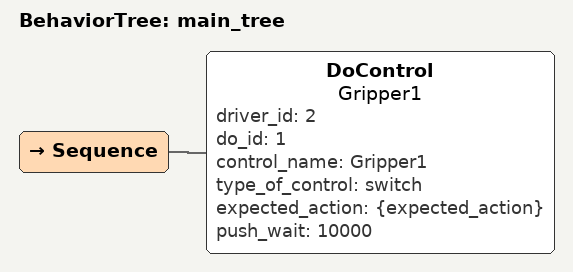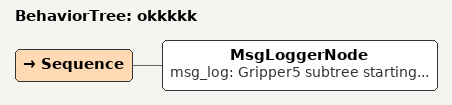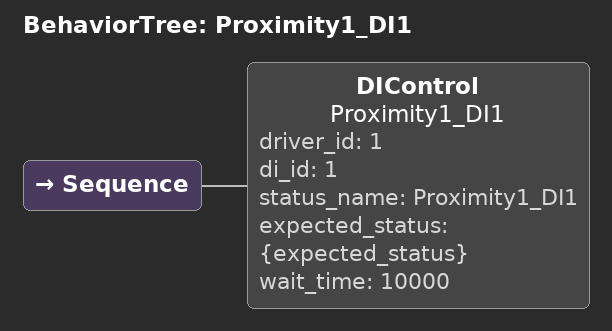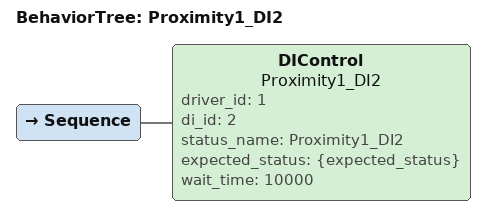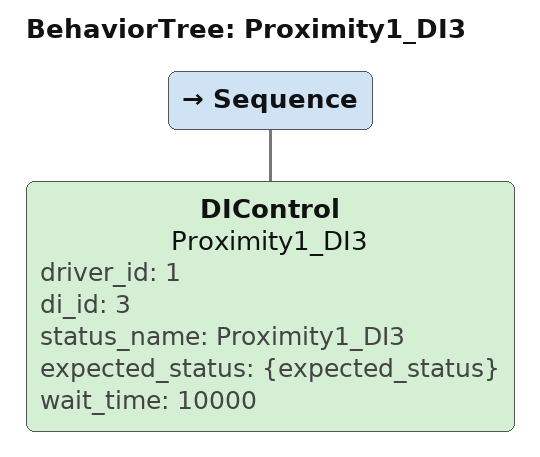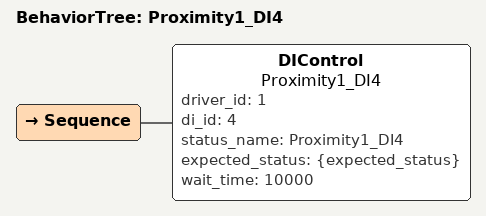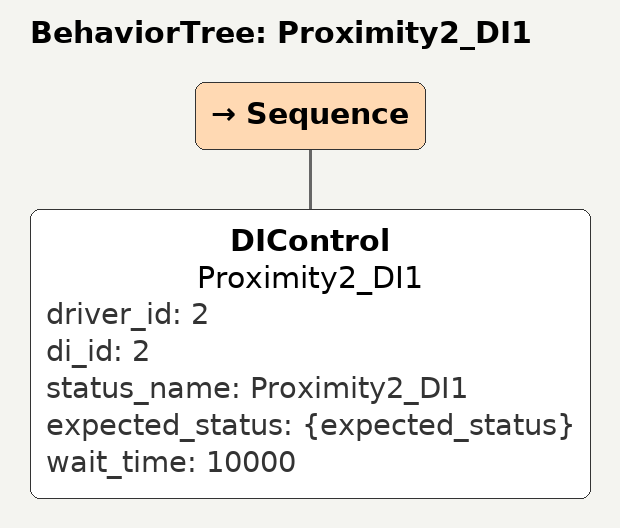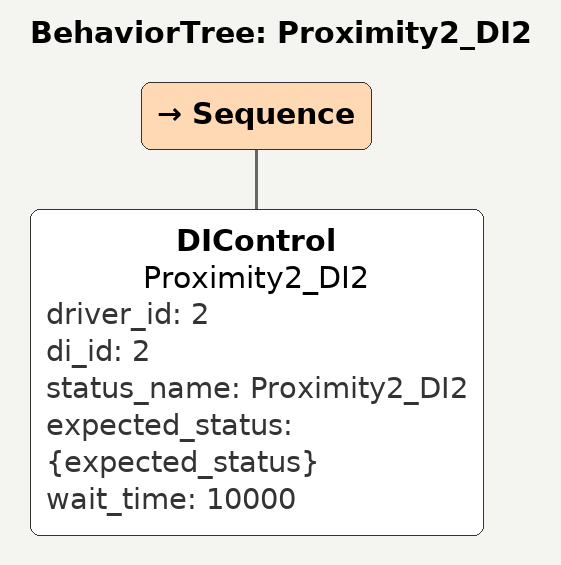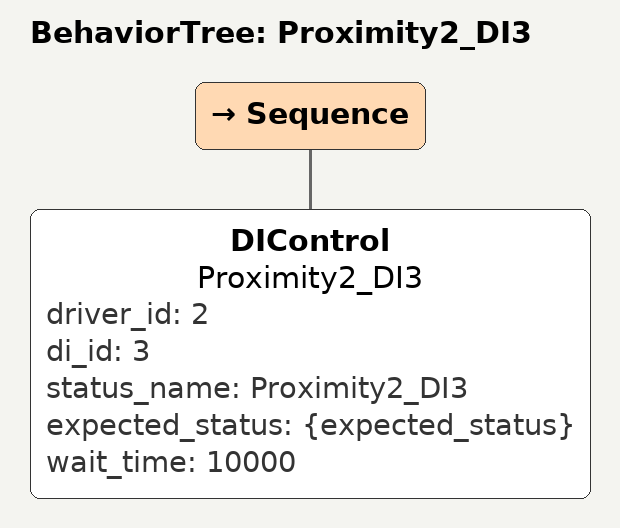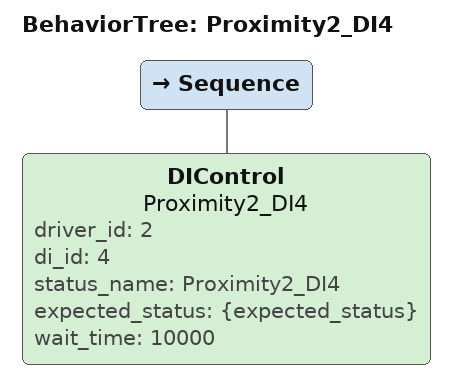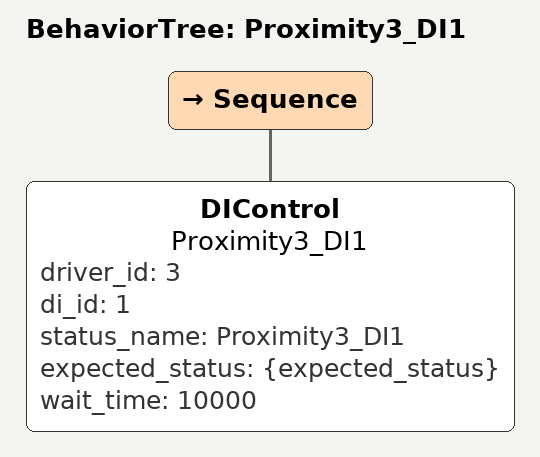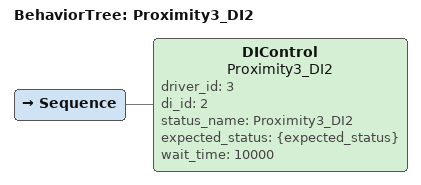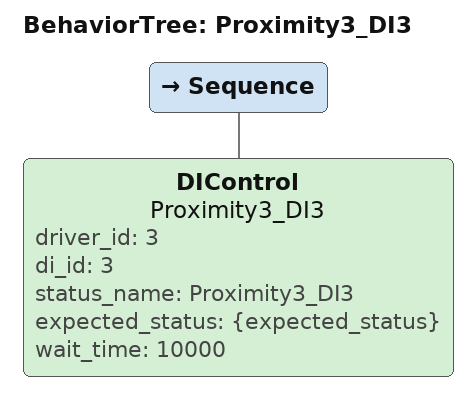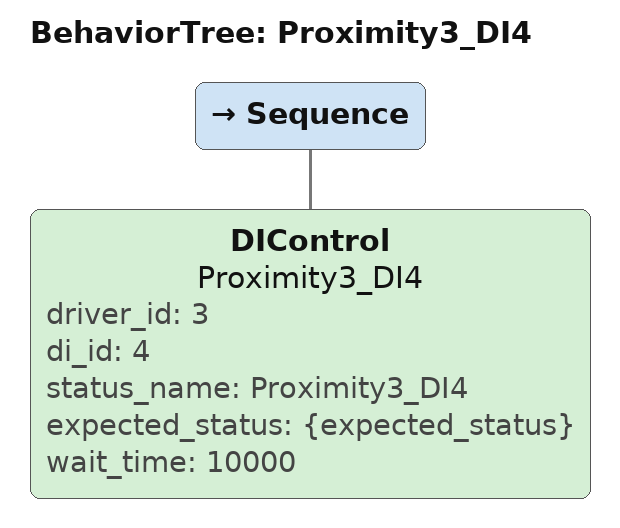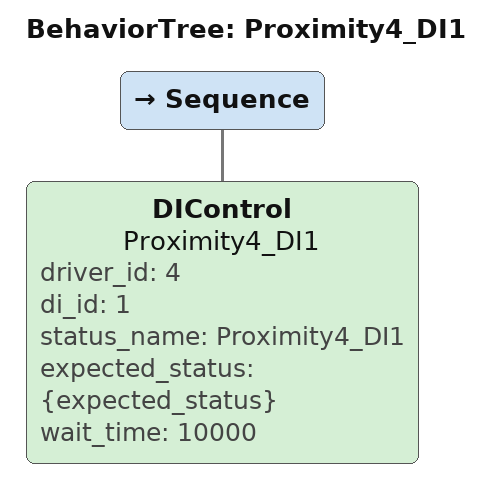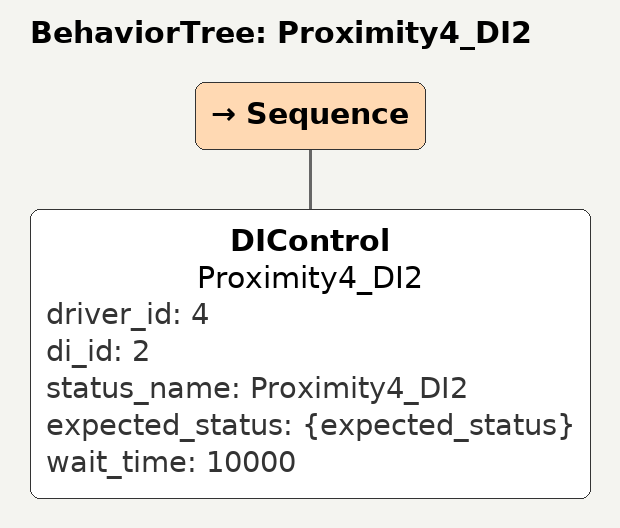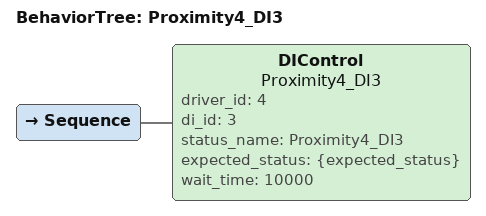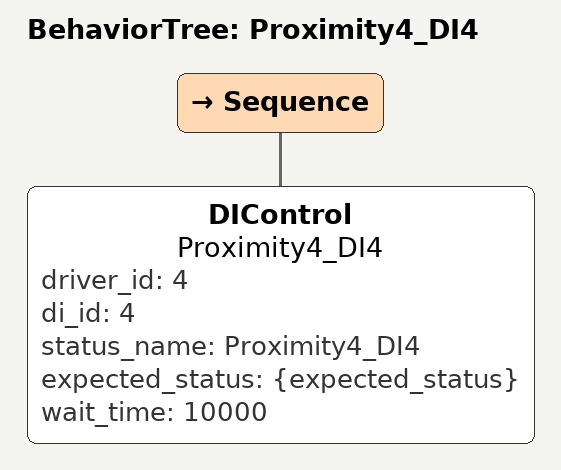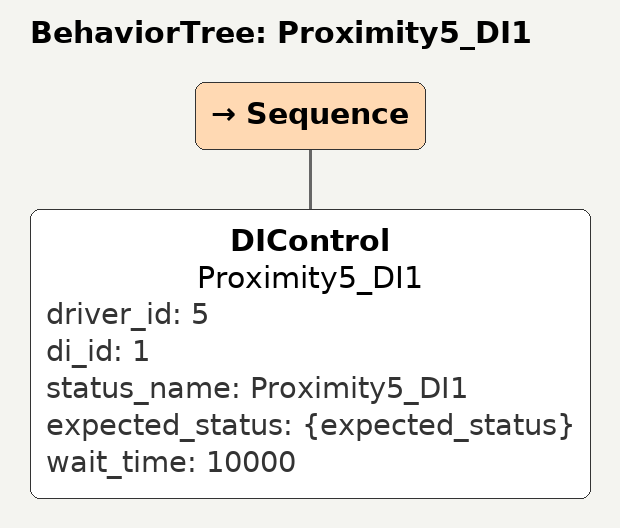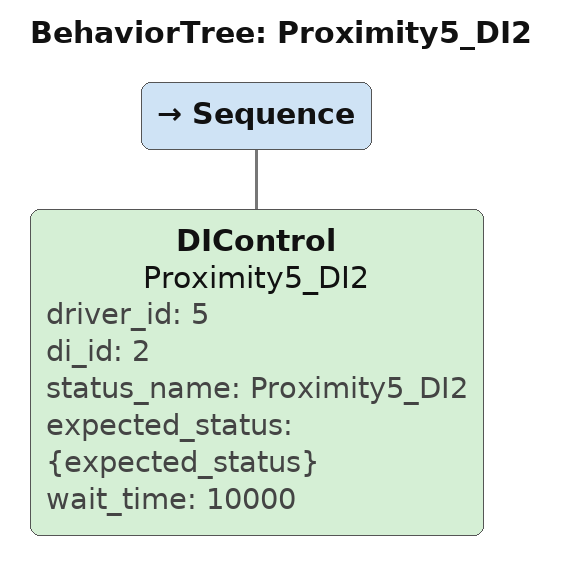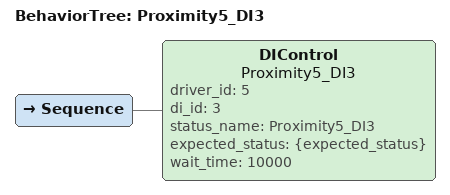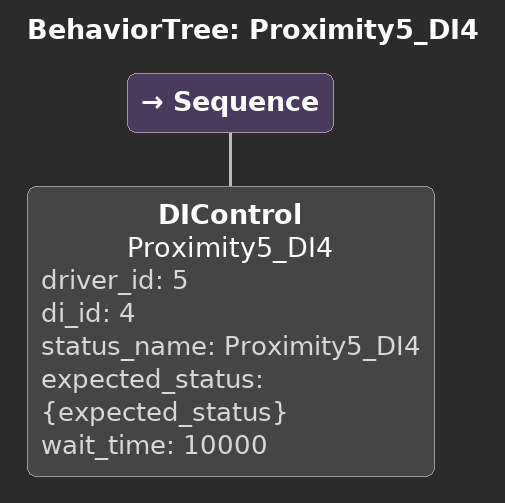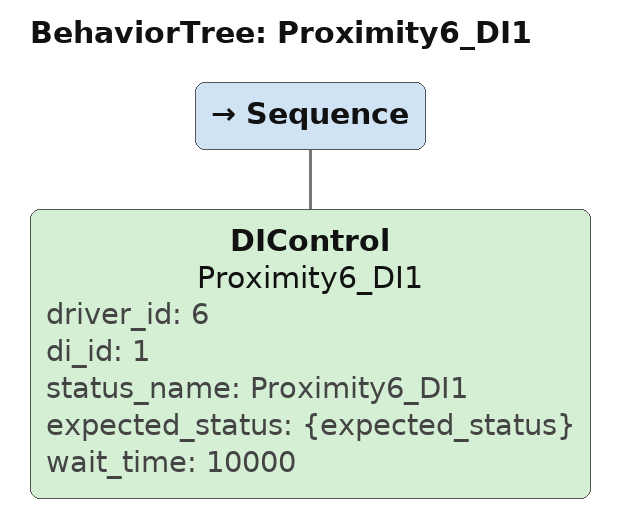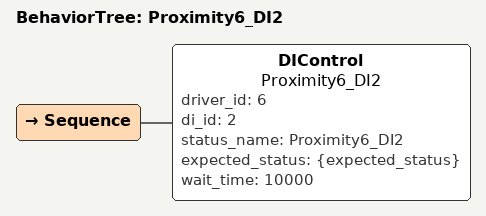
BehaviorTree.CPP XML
<BehaviorTree ID="main_tree">
  <Sequence>
    <DoControl name="Gripper1" driver_id="2" do_id="1" control_name="Gripper1" type_of_control="switch" expected_action="{expected_action}" push_wait="10000"/>
  </Sequence>
</BehaviorTree>

<BehaviorTree ID="okkkkk">
  <Sequence>
    <MsgLoggerNode msg_log="Gripper5 subtree starting..."/>

  </Sequence>
</BehaviorTree>

<BehaviorTree ID="Proximity1_DI1">
  <Sequence>
    <DIControl name="Proximity1_DI1" driver_id="1" di_id="1" status_name="Proximity1_DI1" expected_status="{expected_status}" wait_time="10000"/>
  </Sequence>
</BehaviorTree>

<BehaviorTree ID="Proximity1_DI2">
  <Sequence>
    <DIControl name="Proximity1_DI2" driver_id="1" di_id="2" status_name="Proximity1_DI2" expected_status="{expected_status}" wait_time="10000"/>
  </Sequence>
</BehaviorTree>

<BehaviorTree ID="Proximity1_DI3">
  <Sequence>
    <DIControl name="Proximity1_DI3" driver_id="1" di_id="3" status_name="Proximity1_DI3" expected_status="{expected_status}" wait_time="10000"/>
  </Sequence>
</BehaviorTree>

<BehaviorTree ID="Proximity1_DI4">
  <Sequence>
    <DIControl name="Proximity1_DI4" driver_id="1" di_id="4" status_name="Proximity1_DI4" expected_status="{expected_status}" wait_time="10000"/>
  </Sequence>
</BehaviorTree>

<BehaviorTree ID="Proximity2_DI1">
  <Sequence>
    <DIControl name="Proximity2_DI1" driver_id="2" di_id="2" status_name="Proximity2_DI1" expected_status="{expected_status}" wait_time="10000"/>
  </Sequence>
</BehaviorTree>

<BehaviorTree ID="Proximity2_DI2">
  <Sequence>
    <DIControl name="Proximity2_DI2" driver_id="2" di_id="2" status_name="Proximity2_DI2" expected_status="{expected_status}" wait_time="10000"/>
  </Sequence>
</BehaviorTree>

<BehaviorTree ID="Proximity2_DI3">
  <Sequence>
    <DIControl name="Proximity2_DI3" driver_id="2" di_id="3" status_name="Proximity2_DI3" expected_status="{expected_status}" wait_time="10000"/>
  </Sequence>
</BehaviorTree>

<BehaviorTree ID="Proximity2_DI4">
  <Sequence>
    <DIControl name="Proximity2_DI4" driver_id="2" di_id="4" status_name="Proximity2_DI4" expected_status="{expected_status}" wait_time="10000"/>
  </Sequence>
</BehaviorTree>

<BehaviorTree ID="Proximity3_DI1">
  <Sequence>
    <DIControl name="Proximity3_DI1" driver_id="3" di_id="1" status_name="Proximity3_DI1" expected_status="{expected_status}" wait_time="10000"/>
  </Sequence>
</BehaviorTree>

<BehaviorTree ID="Proximity3_DI2">
  <Sequence>
    <DIControl name="Proximity3_DI2" driver_id="3" di_id="2" status_name="Proximity3_DI2" expected_status="{expected_status}" wait_time="10000"/>
  </Sequence>
</BehaviorTree>

<BehaviorTree ID="Proximity3_DI3">
  <Sequence>
    <DIControl name="Proximity3_DI3" driver_id="3" di_id="3" status_name="Proximity3_DI3" expected_status="{expected_status}" wait_time="10000"/>
  </Sequence>
</BehaviorTree>

<BehaviorTree ID="Proximity3_DI4">
  <Sequence>
    <DIControl name="Proximity3_DI4" driver_id="3" di_id="4" status_name="Proximity3_DI4" expected_status="{expected_status}" wait_time="10000"/>
  </Sequence>
</BehaviorTree>

<BehaviorTree ID="Proximity4_DI1">
  <Sequence>
    <DIControl name="Proximity4_DI1" driver_id="4" di_id="1" status_name="Proximity4_DI1" expected_status="{expected_status}" wait_time="10000"/>
  </Sequence>
</BehaviorTree>

<BehaviorTree ID="Proximity4_DI2">
  <Sequence>
    <DIControl name="Proximity4_DI2" driver_id="4" di_id="2" status_name="Proximity4_DI2" expected_status="{expected_status}" wait_time="10000"/>
  </Sequence>
</BehaviorTree>

<BehaviorTree ID="Proximity4_DI3">
  <Sequence>
    <DIControl name="Proximity4_DI3" driver_id="4" di_id="3" status_name="Proximity4_DI3" expected_status="{expected_status}" wait_time="10000"/>
  </Sequence>
</BehaviorTree>

<BehaviorTree ID="Proximity4_DI4">
  <Sequence>
    <DIControl name="Proximity4_DI4" driver_id="4" di_id="4" status_name="Proximity4_DI4" expected_status="{expected_status}" wait_time="10000"/>
  </Sequence>
</BehaviorTree>

<BehaviorTree ID="Proximity5_DI1">
  <Sequence>
    <DIControl name="Proximity5_DI1" driver_id="5" di_id="1" status_name="Proximity5_DI1" expected_status="{expected_status}" wait_time="10000"/>
  </Sequence>
</BehaviorTree>

<BehaviorTree ID="Proximity5_DI2">
  <Sequence>
    <DIControl name="Proximity5_DI2" driver_id="5" di_id="2" status_name="Proximity5_DI2" expected_status="{expected_status}" wait_time="10000"/>
  </Sequence>
</BehaviorTree>

<BehaviorTree ID="Proximity5_DI3">
  <Sequence>
    <DIControl name="Proximity5_DI3" driver_id="5" di_id="3" status_name="Proximity5_DI3" expected_status="{expected_status}" wait_time="10000"/>
  </Sequence>
</BehaviorTree>

<BehaviorTree ID="Proximity5_DI4">
  <Sequence>
    <DIControl name="Proximity5_DI4" driver_id="5" di_id="4" status_name="Proximity5_DI4" expected_status="{expected_status}" wait_time="10000"/>
  </Sequence>
</BehaviorTree>

<BehaviorTree ID="Proximity6_DI1">
  <Sequence>
    <DIControl name="Proximity6_DI1" driver_id="6" di_id="1" status_name="Proximity6_DI1" expected_status="{expected_status}" wait_time="10000"/>
  </Sequence>
</BehaviorTree>

<BehaviorTree ID="Proximity6_DI2">
  <Sequence>
    <DIControl name="Proximity6_DI2" driver_id="6" di_id="2" status_name="Proximity6_DI2" expected_status="{expected_status}" wait_time="10000"/>
  </Sequence>
</BehaviorTree>
